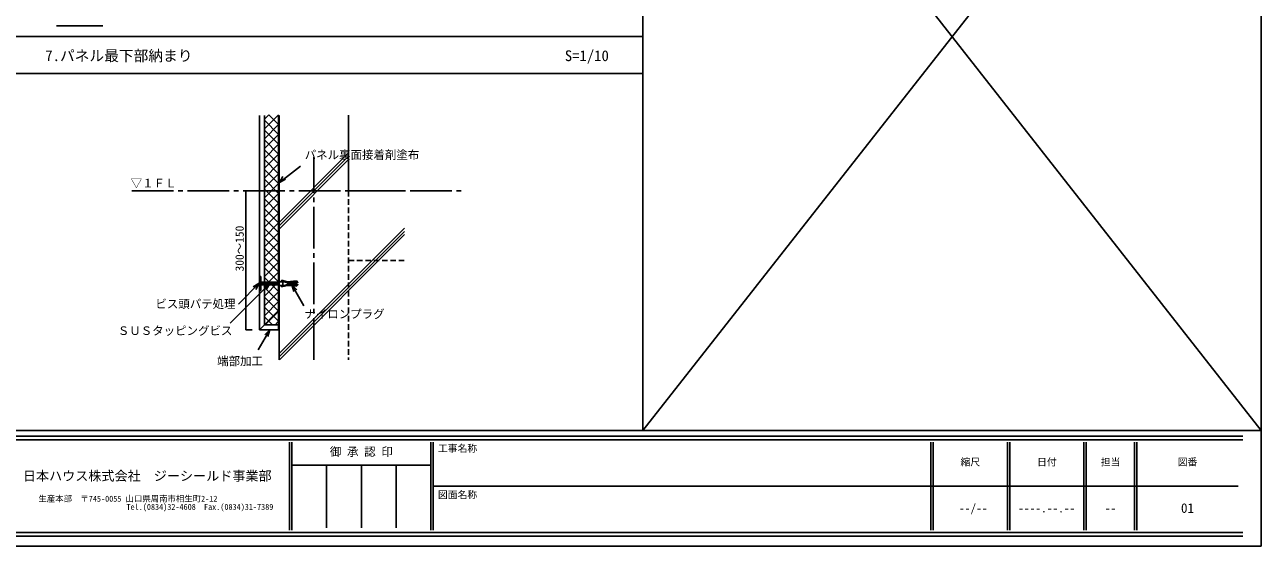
# Model space of a CAD drawing. Units: millimetres, scale not verified. Extents: x 3795 to 7821, y 4568 to 7368.
# Drawn here: x 5155 to 7821, y 4568 to 5694 of the extents above; entities that cross this region are included whole.
import ezdxf
from ezdxf.enums import TextEntityAlignment as Align

# ---------------------------------------------------------------- set-up
doc = ezdxf.new("R2010")
doc.units = ezdxf.units.MM
doc.header["$LTSCALE"] = 10
doc.linetypes.add('CHAIN2', pattern=[12, 9, -1, 1, -1])
doc.linetypes.add('DASHED1', pattern=[1.8, 1.2, -0.6])
for name, color, linetype in [('0-0', 7, 'Continuous'), ('1-0', 4, 'Continuous'), ('6-0', 7, 'Continuous'), ('6-1', 4, 'Continuous')]:
    doc.layers.add(name, color=color, linetype=linetype)
doc.styles.add('ＭＳ ゴシック', font='')
doc.styles.get('ＭＳ ゴシック').set_extended_font_data('MS Gothic')

msp = doc.modelspace()

# ---------------------------------------------------------------- linework, layer by layer
at = {"layer": '0-0'}
for p, q in [((6487.52, 4818.18), (6487.52, 7368.18)), ((6487.52, 6518.18), (7820.85, 4818.18)), ((6487.52, 4818.18), (7820.85, 6518.18)), ((3820.85, 5668.18), (6487.52, 5668.18)), ((3820.85, 5588.18), (6487.52, 5588.18)), ((3820.85, 4818.18), (7820.85, 4818.18)), ((5725.85, 4793.18), (5725.85, 4603.18)), ((5730.85, 4793.18), (5730.85, 4603.18)), ((6030.85, 4793.18), (6030.85, 4603.18)), ((6035.85, 4793.18), (6035.85, 4603.18)), ((7108.35, 4793.18), (7108.35, 4603.18)), ((7113.35, 4793.18), (7113.35, 4603.18)), ((7273.85, 4793.18), (7273.85, 4603.18)), ((7278.85, 4793.18), (7278.85, 4603.18)), ((7438.35, 4793.18), (7438.35, 4603.18)), ((7443.35, 4793.18), (7443.35, 4603.18)), ((7547.85, 4793.18), (7547.85, 4603.18)), ((7552.85, 4793.18), (7552.85, 4603.18)), ((5730.85, 4743.18), (6030.85, 4743.18)), ((5805.85, 4608.18), (5805.85, 4743.18)), ((5880.85, 4743.18), (5880.85, 4608.18)), ((5955.85, 4608.18), (5955.85, 4743.18)), ((6035.85, 4698.18), (7770.85, 4698.18))]:
    msp.add_line(p, q, dxfattribs=at)
at = {"layer": '0-0', "color": 2}
for p, q in [((7820.85, 4568.18), (7820.85, 7368.18)), ((3820.85, 4568.18), (7820.85, 4568.18))]:
    msp.add_line(p, q, dxfattribs=at)
at = {"layer": '0-0', "color": 3}
for p, q in [((3860.85, 4806.18), (7780.85, 4806.18)), ((7780.85, 4798.18), (3860.85, 4798.18)), ((3860.85, 4598.18), (7780.85, 4598.18)), ((7780.85, 4590.18), (3860.85, 4590.18))]:
    msp.add_line(p, q, dxfattribs=at)
at = {"layer": '1-0'}
msp.add_line((5223.76, 5691.33), (5323.76, 5691.33), dxfattribs=at)
at = {"layer": '6-0'}
for p, q in [((5660.91, 5497.82), (5660.91, 5035.23)), ((5671.91, 5489.98), (5681.29, 5499.36)), ((5671.91, 5468.78), (5702.41, 5499.28)), ((5671.91, 5497.82), (5671.91, 5138.23)), ((5681.29, 5499.36), (5702.41, 5478.25)), ((5702.41, 5498.82), (5702.41, 5195.23)), ((5703.41, 4970.7), (5703.41, 5497.82)), ((5853.41, 5335.23), (5853.41, 5498.82)), ((5671.91, 5487.55), (5702.41, 5457.05)), ((5671.91, 5447.58), (5702.41, 5478.08)), ((5671.91, 5466.35), (5702.41, 5435.85)), ((5671.91, 5426.38), (5702.41, 5456.88)), ((5671.91, 5445.15), (5702.41, 5414.65)), ((5671.91, 5405.18), (5702.41, 5435.68)), ((5671.91, 5423.95), (5702.41, 5393.45)), ((5671.91, 5383.98), (5702.41, 5414.48)), ((5703.41, 5267.01), (5853.41, 5417.01)), ((5671.91, 5402.75), (5702.41, 5372.25)), ((5671.91, 5362.78), (5702.41, 5393.28)), ((5703.41, 5259.94), (5853.41, 5409.94)), ((5703.41, 5252.87), (5853.41, 5402.87)), ((5704.03, 5352.91), (5749.95, 5388.83)), ((5671.91, 5381.55), (5702.41, 5351.05)), ((5671.91, 5341.58), (5702.41, 5372.08)), ((5671.91, 5360.33), (5702.41, 5329.83)), ((5704.03, 5352.91), (5711.53, 5365.9)), ((5704.03, 5352.91), (5717.02, 5360.41)), ((5631.78, 5335.23), (5645.77, 5335.23)), ((5631.78, 5035.23), (5631.78, 5335.23)), ((5671.91, 5320.37), (5702.41, 5350.87)), ((5671.91, 5339.12), (5702.41, 5308.62)), ((5853.41, 5335.23), (5974.1, 5335.23)), ((5671.91, 5299.15), (5702.41, 5329.65)), ((5671.91, 5317.91), (5702.41, 5287.41)), ((5671.91, 5277.94), (5702.41, 5308.44)), ((5671.91, 5296.7), (5702.41, 5266.2)), ((5671.91, 5256.73), (5702.41, 5287.23)), ((5671.91, 5275.48), (5702.41, 5244.98)), ((5671.91, 5235.51), (5702.41, 5266.01)), ((5671.91, 5254.27), (5702.41, 5223.77)), ((5703.41, 4984.17), (5974.1, 5254.87)), ((5671.91, 5214.3), (5702.41, 5244.8)), ((5671.91, 5233.06), (5702.41, 5202.56)), ((5703.41, 4977.1), (5974.1, 5247.8)), ((5704.08, 4970.7), (5974.1, 5240.72)), ((5671.91, 5193.09), (5702.41, 5223.59)), ((5671.91, 5211.84), (5702.41, 5181.34)), ((5671.91, 5171.87), (5702.41, 5202.37)), ((5671.91, 5190.63), (5702.41, 5160.13)), ((5671.91, 5150.66), (5702.41, 5181.16)), ((5702.41, 5185.23), (5702.41, 5195.23)), ((5702.41, 5138.23), (5702.41, 5185.23)), ((5660.91, 5150.23), (5663.91, 5150.23)), ((5662.91, 5147.23), (5663.91, 5147.23)), ((5663.91, 5120.23), (5663.91, 5150.23)), ((5663.91, 5147.23), (5663.91, 5123.23)), ((5671.91, 5169.42), (5702.41, 5138.92)), ((5671.91, 5129.45), (5702.41, 5159.95)), ((5671.91, 5148.2), (5702.41, 5117.7)), ((5683.4, 5134.93), (5598.29, 5049.83)), ((5660.62, 5135.64), (5615.74, 5090.76)), ((5660.62, 5135.64), (5647.63, 5128.14)), ((5660.62, 5135.64), (5653.12, 5122.65)), ((5660.91, 5120.23), (5663.91, 5120.23)), ((5662.41, 5141.23), (5662.41, 5129.23)), ((5662.41, 5141.23), (5662.91, 5140.73)), ((5662.41, 5129.23), (5662.91, 5129.73)), ((5663.91, 5139.73), (5665.41, 5138.23)), ((5665.41, 5138.23), (5703.91, 5138.23)), ((5665.41, 5132.23), (5703.91, 5132.23)), ((5667.41, 5132.23), (5668.46, 5138.23)), ((5669.41, 5132.23), (5670.46, 5138.23)), ((5683.4, 5134.93), (5670.4, 5127.43)), ((5671.41, 5132.23), (5672.46, 5138.23)), ((5671.91, 5108.23), (5702.41, 5138.73)), ((5671.91, 5046.23), (5671.91, 5132.23)), ((5671.91, 5126.99), (5702.41, 5096.49)), ((5673.41, 5132.23), (5674.46, 5138.23)), ((5675.41, 5132.23), (5676.46, 5138.23)), ((5683.4, 5134.93), (5675.9, 5121.94)), ((5677.41, 5132.23), (5678.46, 5138.23)), ((5679.41, 5132.23), (5680.46, 5138.23)), ((5681.41, 5132.23), (5682.46, 5138.23)), ((5683.41, 5132.23), (5684.46, 5138.23)), ((5685.41, 5132.23), (5686.46, 5138.23)), ((5687.41, 5132.23), (5688.46, 5138.23)), ((5689.41, 5132.23), (5690.46, 5138.23)), ((5691.41, 5132.23), (5692.46, 5138.23)), ((5693.41, 5132.23), (5694.46, 5138.23)), ((5695.41, 5132.23), (5696.46, 5138.23)), ((5697.41, 5132.23), (5698.46, 5138.23)), ((5699.41, 5132.23), (5700.46, 5138.23)), ((5701.41, 5132.23), (5702.46, 5138.23)), ((5702.41, 5035.23), (5702.41, 5132.23)), ((5703.41, 5132.23), (5703.91, 5135.06)), ((5703.91, 5140.23), (5703.91, 5130.23)), ((5703.91, 5140.23), (5704.91, 5139.23)), ((5704.91, 5131.23), (5703.91, 5130.23)), ((5704.91, 5131.23), (5711.91, 5131.23)), ((5708.91, 5142.73), (5708.65, 5141.76)), ((5721.91, 5138.19), (5708.65, 5141.76)), ((5721.91, 5132.26), (5708.65, 5128.69)), ((5708.65, 5128.69), (5708.91, 5127.73)), ((5721.91, 5139.23), (5708.91, 5142.73)), ((5721.91, 5131.23), (5708.91, 5127.73)), ((5711.41, 5139.23), (5711.41, 5131.23)), ((5711.91, 5139.23), (5721.91, 5137.73)), ((5721.91, 5132.73), (5711.91, 5131.23)), ((5718.57, 5138.23), (5721.77, 5138.23)), ((5718.57, 5132.23), (5721.77, 5132.23)), ((5721.91, 5139.23), (5740.91, 5141.23)), ((5721.91, 5138.19), (5721.91, 5137.73)), ((5721.91, 5135.73), (5721.91, 5134.73)), ((5721.91, 5132.73), (5721.91, 5132.26)), ((5721.91, 5131.23), (5740.91, 5129.23)), ((5722.9, 5135.82), (5722.54, 5139.29)), ((5722.9, 5134.64), (5722.54, 5131.16)), ((5722.83, 5134.64), (5723.04, 5135.83)), ((5723.9, 5135.91), (5723.53, 5139.39)), ((5723.9, 5134.55), (5723.53, 5131.07)), ((5724.89, 5136), (5724.52, 5139.5)), ((5724.89, 5134.46), (5724.52, 5130.95)), ((5724.8, 5134.47), (5725.07, 5136.02)), ((5725.89, 5136.09), (5725.52, 5139.61)), ((5725.89, 5134.37), (5725.52, 5130.85)), ((5726.88, 5136.18), (5726.51, 5139.71)), ((5726.88, 5134.28), (5726.51, 5130.74)), ((5726.77, 5134.29), (5727.11, 5136.2)), ((5727.88, 5136.27), (5727.51, 5139.82)), ((5727.88, 5134.19), (5727.51, 5130.64)), ((5728.88, 5136.36), (5728.5, 5139.92)), ((5728.88, 5134.09), (5728.5, 5130.53)), ((5728.74, 5134.11), (5729.14, 5136.39)), ((5729.87, 5136.45), (5729.5, 5140.03)), ((5729.87, 5134), (5729.5, 5130.43)), ((5730.87, 5136.54), (5730.49, 5140.13)), ((5730.87, 5133.91), (5730.49, 5130.32)), ((5730.7, 5133.93), (5731.17, 5136.57)), ((5731.08, 5132.3), (5757.14, 5087.16)), ((5731.08, 5132.3), (5741.68, 5121.69)), ((5731.08, 5132.3), (5734.96, 5117.81)), ((5731.86, 5136.63), (5731.48, 5140.24)), ((5731.86, 5133.82), (5731.48, 5130.22)), ((5732.86, 5136.72), (5732.48, 5140.34)), ((5732.86, 5133.73), (5732.48, 5130.12)), ((5732.67, 5133.75), (5733.2, 5136.76)), ((5733.86, 5136.81), (5733.47, 5140.45)), ((5733.86, 5133.64), (5733.47, 5130.01)), ((5734.85, 5136.91), (5734.47, 5140.55)), ((5734.85, 5133.55), (5734.47, 5129.91)), ((5734.64, 5133.57), (5735.24, 5136.94)), ((5735.85, 5137), (5735.46, 5140.66)), ((5735.85, 5133.46), (5735.46, 5129.8)), ((5736.84, 5137.09), (5736.46, 5140.76)), ((5736.84, 5133.37), (5736.46, 5129.7)), ((5736.61, 5133.39), (5737.27, 5137.13)), ((5737.84, 5137.18), (5737.45, 5140.86)), ((5737.84, 5133.28), (5737.45, 5129.59)), ((5738.84, 5137.27), (5738.45, 5140.97)), ((5738.84, 5133.19), (5738.45, 5129.49)), ((5738.58, 5133.21), (5739.25, 5137.05)), ((5742.41, 5135.23), (5738.87, 5137.27)), ((5742.45, 5135.25), (5738.87, 5133.19)), ((5739.83, 5137.36), (5739.44, 5141.07)), ((5739.83, 5133.1), (5739.44, 5129.38)), ((5740.83, 5137.45), (5740.43, 5141.18)), ((5740.83, 5133.01), (5740.43, 5129.28)), ((5671.91, 5087.02), (5702.41, 5117.52)), ((5671.91, 5105.78), (5702.41, 5075.28)), ((5671.91, 5065.81), (5702.41, 5096.31)), ((5660.91, 5035.23), (5702.41, 5076.73)), ((5671.91, 5084.56), (5702.41, 5054.06)), ((5673.54, 5046.23), (5702.41, 5075.09)), ((5671.91, 5063.35), (5689.03, 5046.23)), ((5671.91, 5046.23), (5702.41, 5046.23)), ((5694.75, 5046.23), (5702.41, 5053.88)), ((5631.78, 5035.23), (5645.77, 5035.23)), ((5683.4, 5035.3), (5658.4, 4992.01)), ((5660.91, 5035.23), (5702.41, 5035.23)), ((5683.4, 5035.3), (5672.79, 5024.69)), ((5683.4, 5035.3), (5679.51, 5020.81))]:
    msp.add_line(p, q, dxfattribs=at)
at = {"layer": '6-0', "linetype": 'CHAIN2'}
for p, q in [((5778.41, 4970.7), (5778.41, 5408)), ((5386.09, 5335.23), (6106.09, 5335.23))]:
    msp.add_line(p, q, dxfattribs=at)
at = {"layer": '6-0', "linetype": 'DASHED1'}
for p, q in [((5853.41, 5335.23), (5853.41, 4970.7)), ((5853.41, 5185.23), (5974.1, 5185.23))]:
    msp.add_line(p, q, dxfattribs=at)
at = {"layer": '6-0'}
for points in [[(5662.91, 5147.23), (5662.91, 5123.23), (5663.91, 5123.23)], [(5663.91, 5130.73), (5665.41, 5132.23), (5666.46, 5138.23)], [(5704.91, 5139.23), (5711.91, 5139.23), (5711.91, 5131.23)], [(5721.91, 5135.73), (5743.91, 5137.73), (5740.91, 5141.23)], [(5721.91, 5134.73), (5743.91, 5132.73), (5740.91, 5129.23)]]:
    msp.add_lwpolyline(points, dxfattribs=at)
at = {"layer": '6-1'}
for p, q in [((5631.78, 5335.17), (5631.78, 5335.29)), ((5663.91, 5135.17), (5663.91, 5135.29)), ((5631.78, 5035.17), (5631.78, 5035.29))]:
    msp.add_line(p, q, dxfattribs=at)

# ---------------------------------------------------------------- texts
at = {"layer": '0-0', "style": 'ＭＳ ゴシック'}
for s, height, p in [('7.パネル最下部納まり', 23.28, (5199.4, 5608.18)), ('S=1/10', 23.28, (6319.4, 5608.18)), ('御 承 認 印', 18.1, (5812.94, 4757.63)), ('工事名称', 15.52, (6045.85, 4767.01)), ('縮尺', 15.52, (7172.43, 4737.6)), ('日付', 15.52, (7337.43, 4737.6)), ('担当', 15.52, (7474.86, 4737.6)), ('図番', 15.52, (7640.68, 4737.6)), ('日本ハウス株式会社\u3000ジーシールド事業部', 20.69, (5151.14, 4703.56)), ('生産本部\u3000〒745-0055 山口県周南市相生町2-12', 12.93, (5184.65, 4660.54)), ('図面名称', 15.52, (6045.85, 4667.01)), ('\u3000\u3000\u3000\u3000\u3000\u3000\u3000\u3000\u3000\u3000 Tel.(0834)32-4608  Fax.(0834)31-7389', 12.93, (5184.65, 4642.9)), ('--/--', 18.1, (7169.13, 4635.83)), ('----.--.--', 18.1, (7296.86, 4635.83))]:
    msp.add_text(s, height=height, dxfattribs=at).set_placement(p, align=Align.BOTTOM_LEFT)
at = {"layer": '6-0', "style": 'ＭＳ ゴシック'}
for s, p in [('パネル裏面接着剤塗布', (5758.72, 5398.28)), ('▽１ＦＬ', (5383.51, 5337.09)), ('ビス頭パテ処理', (5436.73, 5076.67)), ('ナイロンプラグ', (5758.01, 5054.81)), ('ＳＵＳタッピングビス', (5355.89, 5018.79)), ('端部加工', (5569.98, 4953.28))]:
    msp.add_text(s, height=18.1, dxfattribs=at).set_placement(p, align=Align.BOTTOM_LEFT)
msp.add_text('300～150', height=18.1, rotation=90, dxfattribs=at).set_placement((5632.77, 5161.39), align=Align.BOTTOM_LEFT)

# ---------------------------------------------------------------- wipeouts: each hides what was drawn before it
for points in [[(7483.68, 4635.83), (7483.68, 4660.53), (7508.38, 4660.53), (7508.38, 4635.83)], [(7647.74, 4634.07), (7647.74, 4662.29), (7675.96, 4662.29), (7675.96, 4634.07)]]:
    msp.add_wipeout(points)

# ---------------------------------------------------------------- next in the draw order: texts
at = {"layer": '0-0', "style": 'ＭＳ ゴシック'}
for s, height, p in [('--', 18.1, (7483.68, 4635.83)), ('01', 20.69, (7647.74, 4634.07))]:
    msp.add_text(s, height=height, dxfattribs=at).set_placement(p, align=Align.BOTTOM_LEFT)

doc.saveas('drawing.dxf')
